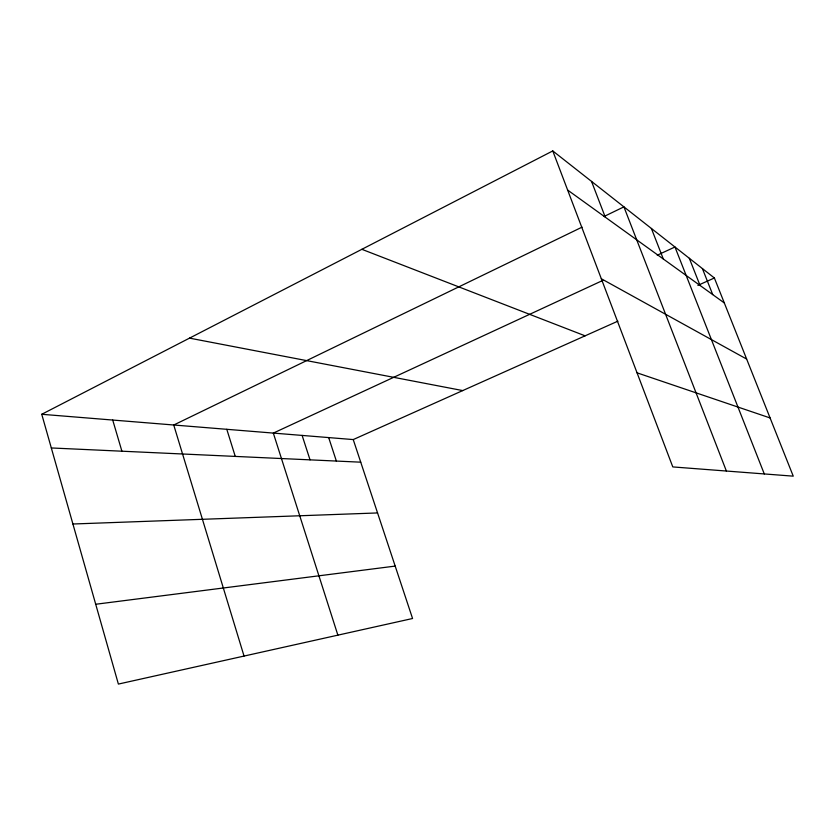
<?xml version="1.0" encoding="UTF-8"?>
<svg xmlns="http://www.w3.org/2000/svg" width="835" height="835" viewBox="0 0 835 835"><rect width="100%" height="100%" fill="white"/><g stroke="black" fill="none" stroke-linecap="round" stroke-linejoin="round"><path stroke-width="1.25" d="M41.75 414.285L353.236 439.575L412.563 618.505L118.382 684.074L41.75 414.285L552.77 150.926L714.384 277.992L793.25 476.159L672.791 466.922L552.77 150.926M582.047 227.151L173.743 425.005L244.039 656.07M604.143 216.442L623.922 206.861L726.387 471.034M602.891 280.393L273.327 433.094L337.872 635.153M657.239 255.207L674.962 246.993L764.286 473.936M353.236 439.575L617.91 321.151M697.872 285.372L714.384 277.992M95.712 604.258L395.185 566.088M72.916 524.004L377.566 512.94M51.311 447.957L360.741 462.183M189.514 338.133L462.736 390.582M637.063 372.838L770.079 417.949M361.858 249.31L585.105 335.837M601.315 278.754L746.647 359.071M567.633 190.056L724.31 302.948M702.402 268.578L712.725 294.598M689.313 258.286L700.064 285.476M651.384 228.456L663.324 259.007M591.535 181.404L605.281 217.184M328.677 437.582L336.369 461.066M302.124 435.421L310.036 459.855M226.796 429.305L235.261 456.411M112.715 420.047L121.9 451.203"/></g></svg>
